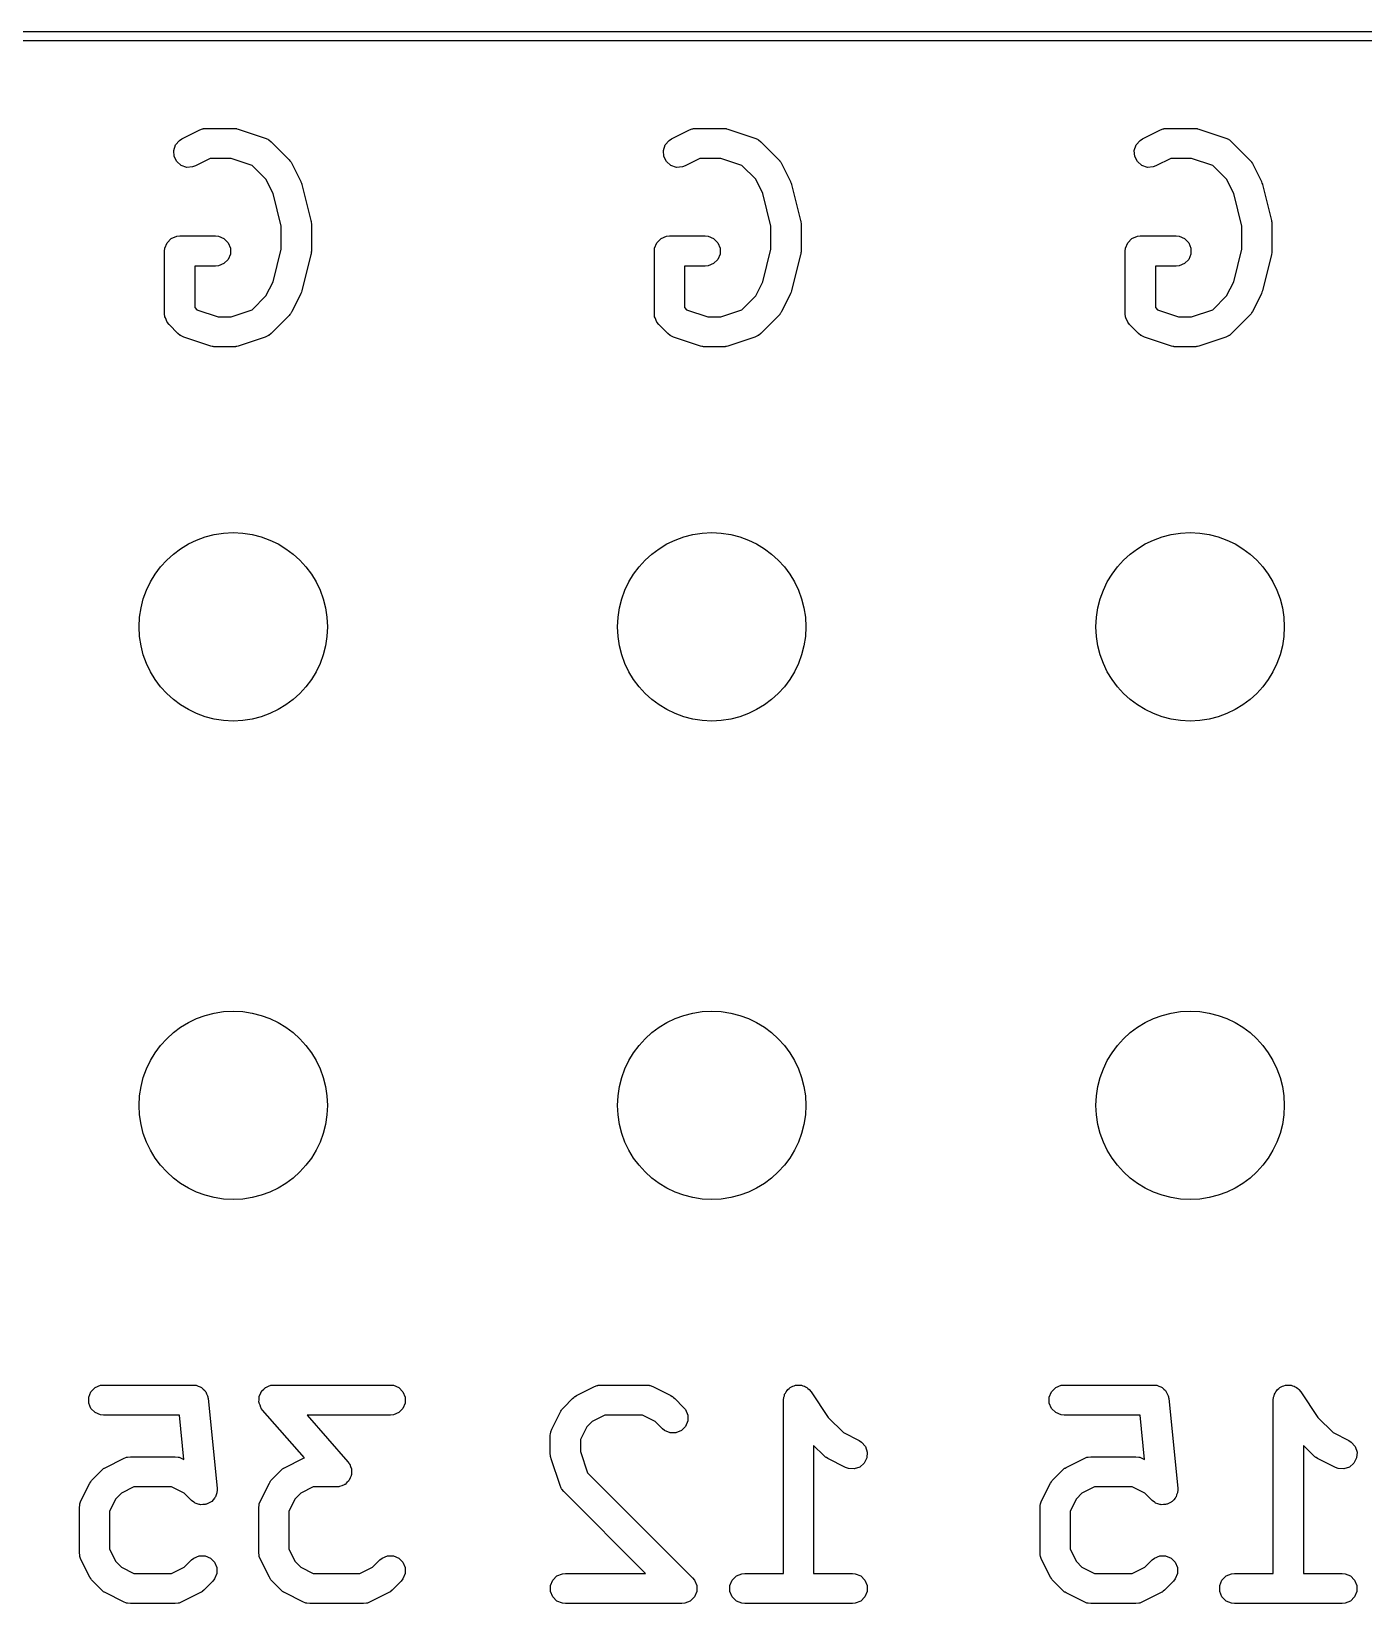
# Model space of a CAD drawing. Extents: x 89 to 178, y -115 to -57.
# Drawn here: x 156.8 to 163.88, y -65.32 to -56.97 of the extents above; entities that cross this region are included whole.
import ezdxf

# ---------------------------------------------------------------- set-up
doc = ezdxf.new("R2010")
doc.units = 0
doc.layers.add('BLACK', color=7, linetype='CONTINUOUS')

msp = doc.modelspace()

# ---------------------------------------------------------------- linework, layer by layer
at = {"layer": 'BLACK', "linetype": 'CONTINUOUS'}
for p, q in [((97.5, -56.975), (169.5, -56.975)), ((169.47582, -57.025), (97.524182, -57.025)), ((157.697556, -57.497745), (157.712202, -57.49214)), ((157.712202, -57.49214), (157.715069, -57.491936)), ((157.715069, -57.491936), (157.717726, -57.490836)), ((157.717726, -57.490836), (157.733333, -57.489299)), ((157.733333, -57.489299), (157.87619, -57.489299)), ((157.87619, -57.489299), (157.884087, -57.490076)), ((157.884087, -57.490076), (157.886196, -57.489927)), ((157.886196, -57.489927), (157.888968, -57.490557)), ((157.888968, -57.490557), (157.891797, -57.490836)), ((157.891797, -57.490836), (157.893748, -57.491644)), ((157.893748, -57.491644), (157.901488, -57.493404)), ((160.297556, -57.497745), (160.312202, -57.49214)), ((160.312202, -57.49214), (160.315069, -57.491936)), ((160.315069, -57.491936), (160.317726, -57.490836)), ((160.317726, -57.490836), (160.333333, -57.489299)), ((160.333333, -57.489299), (160.47619, -57.489299)), ((160.47619, -57.489299), (160.484087, -57.490076)), ((160.484087, -57.490076), (160.486196, -57.489927)), ((160.486196, -57.489927), (160.488968, -57.490557)), ((160.488968, -57.490557), (160.491797, -57.490836)), ((160.491797, -57.490836), (160.493748, -57.491644)), ((160.493748, -57.491644), (160.501488, -57.493404)), ((162.797556, -57.497745), (162.812202, -57.49214)), ((162.812202, -57.49214), (162.815069, -57.491936)), ((162.815069, -57.491936), (162.817726, -57.490836)), ((162.817726, -57.490836), (162.833333, -57.489299)), ((162.833333, -57.489299), (162.97619, -57.489299)), ((162.97619, -57.489299), (162.984087, -57.490076)), ((162.984087, -57.490076), (162.986196, -57.489927)), ((162.986196, -57.489927), (162.988968, -57.490557)), ((162.988968, -57.490557), (162.991797, -57.490836)), ((162.991797, -57.490836), (162.993748, -57.491644)), ((162.993748, -57.491644), (163.001488, -57.493404)), ((157.568594, -57.577299), (157.589046, -57.553718)), ((157.589046, -57.553718), (157.602318, -57.545364)), ((157.602318, -57.545364), (157.697556, -57.497745)), ((157.901488, -57.493404), (158.044345, -57.541023)), ((158.044345, -57.541023), (158.058665, -57.547417)), ((158.058665, -57.547417), (158.060835, -57.549299)), ((158.060835, -57.549299), (158.063493, -57.5504)), ((158.063493, -57.5504), (158.075616, -57.560349)), ((158.075616, -57.560349), (158.170854, -57.655588)), ((160.168594, -57.577299), (160.189046, -57.553718)), ((160.189046, -57.553718), (160.202318, -57.545364)), ((160.202318, -57.545364), (160.297556, -57.497745)), ((160.501488, -57.493404), (160.644345, -57.541023)), ((160.644345, -57.541023), (160.658665, -57.547417)), ((160.658665, -57.547417), (160.660835, -57.549299)), ((160.660835, -57.549299), (160.663493, -57.5504)), ((160.663493, -57.5504), (160.675616, -57.560349)), ((160.675616, -57.560349), (160.770854, -57.655588)), ((162.668594, -57.577299), (162.689046, -57.553718)), ((162.689046, -57.553718), (162.702318, -57.545364)), ((162.702318, -57.545364), (162.797556, -57.497745)), ((163.001488, -57.493404), (163.144345, -57.541023)), ((163.144345, -57.541023), (163.158665, -57.547417)), ((163.158665, -57.547417), (163.160835, -57.549299)), ((163.160835, -57.549299), (163.163493, -57.5504)), ((163.163493, -57.5504), (163.175616, -57.560349)), ((163.175616, -57.560349), (163.270854, -57.655588)), ((157.558723, -57.606912), (157.568594, -57.577299)), ((157.560936, -57.638048), (157.558723, -57.606912)), ((157.574895, -57.665967), (157.560936, -57.638048)), ((157.752218, -57.649299), (157.673872, -57.688472)), ((157.863207, -57.649299), (157.752218, -57.649299)), ((157.975832, -57.686841), (157.863207, -57.649299)), ((158.170854, -57.655588), (158.175889, -57.661722)), ((160.158723, -57.606912), (160.168594, -57.577299)), ((160.160936, -57.638048), (160.158723, -57.606912)), ((160.174895, -57.665967), (160.160936, -57.638048)), ((160.352218, -57.649299), (160.273872, -57.688472)), ((160.463207, -57.649299), (160.352218, -57.649299)), ((160.575832, -57.686841), (160.463207, -57.649299)), ((160.770854, -57.655588), (160.775889, -57.661722)), ((162.658723, -57.606912), (162.668594, -57.577299)), ((162.660936, -57.638048), (162.658723, -57.606912)), ((162.674895, -57.665967), (162.660936, -57.638048)), ((162.852218, -57.649299), (162.773872, -57.688472)), ((162.963207, -57.649299), (162.852218, -57.649299)), ((163.075832, -57.686841), (162.963207, -57.649299)), ((163.270854, -57.655588), (163.275889, -57.661722)), ((157.598476, -57.686419), (157.574895, -57.665967)), ((157.628089, -57.69629), (157.598476, -57.686419)), ((157.659225, -57.694077), (157.628089, -57.69629)), ((157.673872, -57.688472), (157.659225, -57.694077)), ((158.048537, -57.759545), (157.975832, -57.686841)), ((158.175889, -57.661722), (158.177485, -57.663107)), ((158.177485, -57.663107), (158.178998, -57.66551)), ((158.178998, -57.66551), (158.180803, -57.66771)), ((158.180803, -57.66771), (158.181612, -57.669664)), ((158.181612, -57.669664), (158.185839, -57.676379)), ((158.185839, -57.676379), (158.233458, -57.771617)), ((160.198476, -57.686419), (160.174895, -57.665967)), ((160.228089, -57.69629), (160.198476, -57.686419)), ((160.259225, -57.694077), (160.228089, -57.69629)), ((160.273872, -57.688472), (160.259225, -57.694077)), ((160.648537, -57.759545), (160.575832, -57.686841)), ((160.775889, -57.661722), (160.777485, -57.663107)), ((160.777485, -57.663107), (160.778998, -57.66551)), ((160.778998, -57.66551), (160.780803, -57.66771)), ((160.780803, -57.66771), (160.781612, -57.669664)), ((160.781612, -57.669664), (160.785839, -57.676379)), ((160.785839, -57.676379), (160.833458, -57.771617)), ((162.698476, -57.686419), (162.674895, -57.665967)), ((162.728089, -57.69629), (162.698476, -57.686419)), ((162.759225, -57.694077), (162.728089, -57.69629)), ((162.773872, -57.688472), (162.759225, -57.694077)), ((163.148537, -57.759545), (163.075832, -57.686841)), ((163.275889, -57.661722), (163.277485, -57.663107)), ((163.277485, -57.663107), (163.278998, -57.66551)), ((163.278998, -57.66551), (163.280803, -57.66771)), ((163.280803, -57.66771), (163.281612, -57.669664)), ((163.281612, -57.669664), (163.285839, -57.676379)), ((163.285839, -57.676379), (163.333458, -57.771617)), ((158.086423, -57.835317), (158.048537, -57.759545)), ((158.233458, -57.771617), (158.233894, -57.772758)), ((158.233894, -57.772758), (158.234239, -57.773223)), ((158.234239, -57.773223), (158.236575, -57.779763)), ((158.236575, -57.779763), (158.239063, -57.786263)), ((158.239063, -57.786263), (158.239104, -57.78684)), ((158.239104, -57.78684), (158.239515, -57.787991)), ((158.239515, -57.787991), (158.287134, -57.978467)), ((160.686423, -57.835317), (160.648537, -57.759545)), ((160.833458, -57.771617), (160.833894, -57.772758)), ((160.833894, -57.772758), (160.834239, -57.773223)), ((160.834239, -57.773223), (160.836575, -57.779763)), ((160.836575, -57.779763), (160.839063, -57.786263)), ((160.839063, -57.786263), (160.839104, -57.78684)), ((160.839104, -57.78684), (160.839515, -57.787991)), ((160.839515, -57.787991), (160.887134, -57.978467)), ((163.186423, -57.835317), (163.148537, -57.759545)), ((163.333458, -57.771617), (163.333894, -57.772758)), ((163.333894, -57.772758), (163.334239, -57.773223)), ((163.334239, -57.773223), (163.336575, -57.779763)), ((163.336575, -57.779763), (163.339063, -57.786263)), ((163.339063, -57.786263), (163.339104, -57.78684)), ((163.339104, -57.78684), (163.339515, -57.787991)), ((163.339515, -57.787991), (163.387134, -57.978467)), ((158.129523, -58.007717), (158.086423, -57.835317)), ((160.729523, -58.007717), (160.686423, -57.835317)), ((163.229523, -58.007717), (163.186423, -57.835317)), ((158.287134, -57.978467), (158.287534, -57.981172)), ((158.287534, -57.981172), (158.287986, -57.982263)), ((158.287986, -57.982263), (158.288564, -57.988136)), ((158.288564, -57.988136), (158.289429, -57.993981)), ((160.887134, -57.978467), (160.887534, -57.981172)), ((160.887534, -57.981172), (160.887986, -57.982263)), ((160.887986, -57.982263), (160.888564, -57.988136)), ((160.888564, -57.988136), (160.889429, -57.993981)), ((163.387134, -57.978467), (163.387534, -57.981172)), ((163.387534, -57.981172), (163.387986, -57.982263)), ((163.387986, -57.982263), (163.388564, -57.988136)), ((163.388564, -57.988136), (163.389429, -57.993981)), ((157.523958, -58.096281), (157.54603, -58.074209)), ((157.54603, -58.074209), (157.574869, -58.062264)), ((157.574869, -58.062264), (157.590476, -58.060727)), ((157.590476, -58.060727), (157.780952, -58.060727)), ((157.780952, -58.060727), (157.796559, -58.062264)), ((157.796559, -58.062264), (157.825398, -58.074209)), ((157.825398, -58.074209), (157.84747, -58.096281)), ((158.129523, -58.13088), (158.129523, -58.007717)), ((158.289429, -57.993981), (158.289255, -57.995149)), ((158.289255, -57.995149), (158.289523, -57.99787)), ((158.289523, -57.99787), (158.289523, -58.140727)), ((160.123958, -58.096281), (160.14603, -58.074209)), ((160.14603, -58.074209), (160.174869, -58.062264)), ((160.174869, -58.062264), (160.190476, -58.060727)), ((160.190476, -58.060727), (160.380952, -58.060727)), ((160.380952, -58.060727), (160.396559, -58.062264)), ((160.396559, -58.062264), (160.425398, -58.074209)), ((160.425398, -58.074209), (160.44747, -58.096281)), ((160.729523, -58.13088), (160.729523, -58.007717)), ((160.889429, -57.993981), (160.889255, -57.995149)), ((160.889255, -57.995149), (160.889523, -57.99787)), ((160.889523, -57.99787), (160.889523, -58.140727)), ((162.623958, -58.096281), (162.64603, -58.074209)), ((162.64603, -58.074209), (162.674869, -58.062264)), ((162.674869, -58.062264), (162.690476, -58.060727)), ((162.690476, -58.060727), (162.880952, -58.060727)), ((162.880952, -58.060727), (162.896559, -58.062264)), ((162.896559, -58.062264), (162.925398, -58.074209)), ((162.925398, -58.074209), (162.94747, -58.096281)), ((163.229523, -58.13088), (163.229523, -58.007717)), ((163.389429, -57.993981), (163.389255, -57.995149)), ((163.389255, -57.995149), (163.389523, -57.99787)), ((163.389523, -57.99787), (163.389523, -58.140727)), ((157.510476, -58.140727), (157.512013, -58.12512)), ((157.510476, -58.47406), (157.510476, -58.140727)), ((157.512013, -58.12512), (157.523958, -58.096281)), ((157.84747, -58.096281), (157.859415, -58.12512)), ((157.859415, -58.156334), (157.84747, -58.185173)), ((157.859415, -58.12512), (157.859415, -58.156334)), ((158.086423, -58.30328), (158.129523, -58.13088)), ((158.287534, -58.157424), (158.287134, -58.16013)), ((158.287986, -58.156334), (158.287534, -58.157424)), ((158.288564, -58.15046), (158.287986, -58.156334)), ((158.289429, -58.144616), (158.288564, -58.15046)), ((158.289523, -58.140727), (158.289255, -58.143447)), ((158.289255, -58.143447), (158.289429, -58.144616)), ((160.110476, -58.140727), (160.112013, -58.12512)), ((160.110476, -58.47406), (160.110476, -58.140727)), ((160.112013, -58.12512), (160.123958, -58.096281)), ((160.44747, -58.096281), (160.459415, -58.12512)), ((160.459415, -58.156334), (160.44747, -58.185173)), ((160.459415, -58.12512), (160.459415, -58.156334)), ((160.686423, -58.30328), (160.729523, -58.13088)), ((160.887534, -58.157424), (160.887134, -58.16013)), ((160.887986, -58.156334), (160.887534, -58.157424)), ((160.888564, -58.15046), (160.887986, -58.156334)), ((160.889429, -58.144616), (160.888564, -58.15046)), ((160.889523, -58.140727), (160.889255, -58.143447)), ((160.889255, -58.143447), (160.889429, -58.144616)), ((162.610476, -58.140727), (162.612013, -58.12512)), ((162.610476, -58.47406), (162.610476, -58.140727)), ((162.612013, -58.12512), (162.623958, -58.096281)), ((162.94747, -58.096281), (162.959415, -58.12512)), ((162.959415, -58.156334), (162.94747, -58.185173)), ((162.959415, -58.12512), (162.959415, -58.156334)), ((163.186423, -58.30328), (163.229523, -58.13088)), ((163.387534, -58.157424), (163.387134, -58.16013)), ((163.387986, -58.156334), (163.387534, -58.157424)), ((163.388564, -58.15046), (163.387986, -58.156334)), ((163.389429, -58.144616), (163.388564, -58.15046)), ((163.389523, -58.140727), (163.389255, -58.143447)), ((163.389255, -58.143447), (163.389429, -58.144616)), ((157.780952, -58.220727), (157.670476, -58.220727)), ((157.670476, -58.220727), (157.670476, -58.440923)), ((157.796559, -58.21919), (157.780952, -58.220727)), ((157.825398, -58.207245), (157.796559, -58.21919)), ((157.84747, -58.185173), (157.825398, -58.207245)), ((158.287134, -58.16013), (158.239515, -58.350606)), ((160.380952, -58.220727), (160.270476, -58.220727)), ((160.270476, -58.220727), (160.270476, -58.440923)), ((160.396559, -58.21919), (160.380952, -58.220727)), ((160.425398, -58.207245), (160.396559, -58.21919)), ((160.44747, -58.185173), (160.425398, -58.207245)), ((160.887134, -58.16013), (160.839515, -58.350606)), ((162.880952, -58.220727), (162.770476, -58.220727)), ((162.770476, -58.220727), (162.770476, -58.440923)), ((162.896559, -58.21919), (162.880952, -58.220727)), ((162.925398, -58.207245), (162.896559, -58.21919)), ((162.94747, -58.185173), (162.925398, -58.207245)), ((163.387134, -58.16013), (163.339515, -58.350606)), ((158.048537, -58.37905), (158.086423, -58.30328)), ((160.648537, -58.37905), (160.686423, -58.30328)), ((163.148537, -58.37905), (163.186423, -58.30328)), ((157.975833, -58.451756), (158.048537, -58.37905)), ((158.233458, -58.36698), (158.185839, -58.462218)), ((158.233894, -58.365838), (158.233458, -58.36698)), ((158.234239, -58.365374), (158.233894, -58.365838)), ((158.236575, -58.358833), (158.234239, -58.365374)), ((158.239063, -58.352334), (158.236575, -58.358833)), ((158.239104, -58.351756), (158.239063, -58.352334)), ((158.239515, -58.350606), (158.239104, -58.351756)), ((160.575833, -58.451756), (160.648537, -58.37905)), ((160.833458, -58.36698), (160.785839, -58.462218)), ((160.833894, -58.365838), (160.833458, -58.36698)), ((160.834239, -58.365374), (160.833894, -58.365838)), ((160.836575, -58.358833), (160.834239, -58.365374)), ((160.839063, -58.352334), (160.836575, -58.358833)), ((160.839104, -58.351756), (160.839063, -58.352334)), ((160.839515, -58.350606), (160.839104, -58.351756)), ((163.075833, -58.451756), (163.148537, -58.37905)), ((163.333458, -58.36698), (163.285839, -58.462218)), ((163.333894, -58.365838), (163.333458, -58.36698)), ((163.334239, -58.365374), (163.333894, -58.365838)), ((163.336575, -58.358833), (163.334239, -58.365374)), ((163.339063, -58.352334), (163.336575, -58.358833)), ((163.339104, -58.351756), (163.339063, -58.352334)), ((163.339515, -58.350606), (163.339104, -58.351756)), ((157.512012, -58.489656), (157.510476, -58.47406)), ((157.512012, -58.489666), (157.512012, -58.489656)), ((157.514612, -58.495942), (157.512012, -58.489666)), ((157.670476, -58.440923), (157.681309, -58.451757)), ((157.681309, -58.451757), (157.793935, -58.489299)), ((157.793935, -58.489299), (157.863207, -58.489299)), ((157.863207, -58.489299), (157.975833, -58.451756)), ((158.170854, -58.483009), (158.075616, -58.578248)), ((158.175887, -58.476875), (158.170854, -58.483009)), ((158.177485, -58.47549), (158.175887, -58.476875)), ((158.179, -58.473082), (158.177485, -58.47549)), ((158.180803, -58.470886), (158.179, -58.473082)), ((158.181611, -58.468934), (158.180803, -58.470886)), ((158.185839, -58.462218), (158.181611, -58.468934)), ((160.112012, -58.489656), (160.110476, -58.47406)), ((160.112012, -58.489666), (160.112012, -58.489656)), ((160.114612, -58.495942), (160.112012, -58.489666)), ((160.270476, -58.440923), (160.281309, -58.451757)), ((160.281309, -58.451757), (160.393935, -58.489299)), ((160.393935, -58.489299), (160.463207, -58.489299)), ((160.463207, -58.489299), (160.575833, -58.451756)), ((160.770854, -58.483009), (160.675616, -58.578248)), ((160.775887, -58.476875), (160.770854, -58.483009)), ((160.777485, -58.47549), (160.775887, -58.476875)), ((160.779, -58.473082), (160.777485, -58.47549)), ((160.780803, -58.470886), (160.779, -58.473082)), ((160.781611, -58.468934), (160.780803, -58.470886)), ((160.785839, -58.462218), (160.781611, -58.468934)), ((162.612012, -58.489656), (162.610476, -58.47406)), ((162.612012, -58.489666), (162.612012, -58.489656)), ((162.614612, -58.495942), (162.612012, -58.489666)), ((162.770476, -58.440923), (162.781309, -58.451757)), ((162.781309, -58.451757), (162.893935, -58.489299)), ((162.893935, -58.489299), (162.963207, -58.489299)), ((162.963207, -58.489299), (163.075833, -58.451756)), ((163.270854, -58.483009), (163.175616, -58.578248)), ((163.275887, -58.476875), (163.270854, -58.483009)), ((163.277485, -58.47549), (163.275887, -58.476875)), ((163.279, -58.473082), (163.277485, -58.47549)), ((163.280803, -58.470886), (163.279, -58.473082)), ((163.281611, -58.468934), (163.280803, -58.470886)), ((163.285839, -58.462218), (163.281611, -58.468934)), ((157.523958, -58.518506), (157.514612, -58.495942)), ((157.523962, -58.51851), (157.523958, -58.518506)), ((157.533907, -58.530628), (157.523962, -58.51851)), ((157.581526, -58.578248), (157.533907, -58.530628)), ((160.123958, -58.518506), (160.114612, -58.495942)), ((160.123962, -58.51851), (160.123958, -58.518506)), ((160.133907, -58.530628), (160.123962, -58.51851)), ((160.181526, -58.578248), (160.133907, -58.530628)), ((162.623958, -58.518506), (162.614612, -58.495942)), ((162.623962, -58.51851), (162.623958, -58.518506)), ((162.633907, -58.530628), (162.623962, -58.51851)), ((162.681526, -58.578248), (162.633907, -58.530628)), ((157.593648, -58.588197), (157.581526, -58.578248)), ((157.596305, -58.589297), (157.593648, -58.588197)), ((157.598477, -58.591181), (157.596305, -58.589297)), ((157.612797, -58.597575), (157.598477, -58.591181)), ((157.755653, -58.645194), (157.612797, -58.597575)), ((157.763395, -58.646954), (157.755653, -58.645194)), ((157.765345, -58.647762), (157.763395, -58.646954)), ((157.768171, -58.64804), (157.765345, -58.647762)), ((157.770945, -58.648671), (157.768171, -58.64804)), ((157.773053, -58.648521), (157.770945, -58.648671)), ((157.780952, -58.649299), (157.773053, -58.648521)), ((157.87619, -58.649299), (157.780952, -58.649299)), ((157.884087, -58.648521), (157.87619, -58.649299)), ((157.886196, -58.648671), (157.884087, -58.648521)), ((157.888968, -58.64804), (157.886196, -58.648671)), ((157.891797, -58.647762), (157.888968, -58.64804)), ((157.893748, -58.646953), (157.891797, -58.647762)), ((157.901488, -58.645194), (157.893748, -58.646953)), ((158.044345, -58.597575), (157.901488, -58.645194)), ((158.058665, -58.591181), (158.044345, -58.597575)), ((158.060837, -58.589297), (158.058665, -58.591181)), ((158.063493, -58.588197), (158.060837, -58.589297)), ((158.075616, -58.578248), (158.063493, -58.588197)), ((160.193648, -58.588197), (160.181526, -58.578248)), ((160.196305, -58.589297), (160.193648, -58.588197)), ((160.198477, -58.591181), (160.196305, -58.589297)), ((160.212797, -58.597575), (160.198477, -58.591181)), ((160.355653, -58.645194), (160.212797, -58.597575)), ((160.363395, -58.646954), (160.355653, -58.645194)), ((160.365345, -58.647762), (160.363395, -58.646954)), ((160.368171, -58.64804), (160.365345, -58.647762)), ((160.370945, -58.648671), (160.368171, -58.64804)), ((160.373053, -58.648521), (160.370945, -58.648671)), ((160.380952, -58.649299), (160.373053, -58.648521)), ((160.47619, -58.649299), (160.380952, -58.649299)), ((160.484087, -58.648521), (160.47619, -58.649299)), ((160.486196, -58.648671), (160.484087, -58.648521)), ((160.488968, -58.64804), (160.486196, -58.648671)), ((160.491797, -58.647762), (160.488968, -58.64804)), ((160.493748, -58.646953), (160.491797, -58.647762)), ((160.501488, -58.645194), (160.493748, -58.646953)), ((160.644345, -58.597575), (160.501488, -58.645194)), ((160.658665, -58.591181), (160.644345, -58.597575)), ((160.660837, -58.589297), (160.658665, -58.591181)), ((160.663493, -58.588197), (160.660837, -58.589297)), ((160.675616, -58.578248), (160.663493, -58.588197)), ((162.693648, -58.588197), (162.681526, -58.578248)), ((162.696305, -58.589297), (162.693648, -58.588197)), ((162.698477, -58.591181), (162.696305, -58.589297)), ((162.712797, -58.597575), (162.698477, -58.591181)), ((162.855653, -58.645194), (162.712797, -58.597575)), ((162.863395, -58.646954), (162.855653, -58.645194)), ((162.865345, -58.647762), (162.863395, -58.646954)), ((162.868171, -58.64804), (162.865345, -58.647762)), ((162.870945, -58.648671), (162.868171, -58.64804)), ((162.873053, -58.648521), (162.870945, -58.648671)), ((162.880952, -58.649299), (162.873053, -58.648521)), ((162.97619, -58.649299), (162.880952, -58.649299)), ((162.984087, -58.648521), (162.97619, -58.649299)), ((162.986196, -58.648671), (162.984087, -58.648521)), ((162.988968, -58.64804), (162.986196, -58.648671)), ((162.991797, -58.647762), (162.988968, -58.64804)), ((162.993748, -58.646953), (162.991797, -58.647762)), ((163.001488, -58.645194), (162.993748, -58.646953)), ((163.144345, -58.597575), (163.001488, -58.645194)), ((163.158665, -58.591181), (163.144345, -58.597575)), ((163.160837, -58.589297), (163.158665, -58.591181)), ((163.163493, -58.588197), (163.160837, -58.589297)), ((163.175616, -58.578248), (163.163493, -58.588197)), ((157.141268, -64.172781), (157.170107, -64.160836)), ((157.170107, -64.160836), (157.185714, -64.159299)), ((157.185714, -64.159299), (157.661904, -64.159299)), ((157.661904, -64.159299), (157.667673, -64.159867)), ((157.667673, -64.159867), (157.669626, -64.159672)), ((157.669626, -64.159672), (157.671532, -64.160247)), ((157.671532, -64.160247), (157.677511, -64.160836)), ((157.677511, -64.160836), (157.688314, -64.16531)), ((157.688314, -64.16531), (157.699511, -64.168689)), ((158.050553, -64.169972), (158.062866, -64.165807)), ((158.062866, -64.165807), (158.074869, -64.160836)), ((158.074869, -64.160836), (158.078673, -64.160461)), ((158.078673, -64.160461), (158.080123, -64.159971)), ((158.080123, -64.159971), (158.082227, -64.160111)), ((158.082227, -64.160111), (158.090476, -64.159299)), ((158.090476, -64.159299), (158.709523, -64.159299)), ((158.709523, -64.159299), (158.72513, -64.160836)), ((158.72513, -64.160836), (158.753969, -64.172781)), ((159.792794, -64.167745), (159.80744, -64.16214)), ((159.80744, -64.16214), (159.810307, -64.161936)), ((159.810307, -64.161936), (159.812964, -64.160836)), ((159.812964, -64.160836), (159.828571, -64.159299)), ((159.828571, -64.159299), (160.066666, -64.159299)), ((160.066666, -64.159299), (160.082273, -64.160836)), ((160.082273, -64.160836), (160.084929, -64.161936)), ((160.084929, -64.161936), (160.087796, -64.16214)), ((160.087796, -64.16214), (160.102443, -64.167745)), ((160.839063, -64.169749), (160.845652, -64.165357)), ((160.845652, -64.165357), (160.85334, -64.163835)), ((160.85334, -64.163835), (160.860583, -64.160836)), ((160.860583, -64.160836), (160.868501, -64.160836)), ((160.868501, -64.160836), (160.876274, -64.159298)), ((160.876274, -64.159298), (160.883963, -64.160836)), ((160.883963, -64.160836), (160.891797, -64.160836)), ((160.891797, -64.160836), (160.899112, -64.163865)), ((160.899112, -64.163865), (160.906882, -64.16542)), ((160.906882, -64.16542), (160.913394, -64.169781)), ((162.241268, -64.172781), (162.270107, -64.160836)), ((162.270107, -64.160836), (162.285714, -64.159299)), ((162.285714, -64.159299), (162.761904, -64.159299)), ((162.761904, -64.159299), (162.767673, -64.159867)), ((162.767673, -64.159867), (162.769626, -64.159672)), ((162.769626, -64.159672), (162.771532, -64.160247)), ((162.771532, -64.160247), (162.777511, -64.160836)), ((162.777511, -64.160836), (162.788314, -64.16531)), ((162.788314, -64.16531), (162.799511, -64.168689)), ((163.439063, -64.169749), (163.445652, -64.165357)), ((163.445652, -64.165357), (163.45334, -64.163835)), ((163.45334, -64.163835), (163.460583, -64.160836)), ((163.460583, -64.160836), (163.468501, -64.160836)), ((163.468501, -64.160836), (163.476274, -64.159298)), ((163.476274, -64.159298), (163.483963, -64.160836)), ((163.483963, -64.160836), (163.491797, -64.160836)), ((163.491797, -64.160836), (163.499112, -64.163865)), ((163.499112, -64.163865), (163.506882, -64.16542)), ((163.506882, -64.16542), (163.513394, -64.169781)), ((157.107251, -64.223692), (157.119196, -64.194853)), ((157.107251, -64.254906), (157.107251, -64.223692)), ((157.119196, -64.194853), (157.141268, -64.172781)), ((157.699511, -64.168689), (157.702628, -64.171239)), ((157.702628, -64.171239), (157.70635, -64.172781)), ((157.70635, -64.172781), (157.71462, -64.181051)), ((157.71462, -64.181051), (157.723669, -64.188455)), ((157.723669, -64.188455), (157.725572, -64.192003)), ((157.725572, -64.192003), (157.728422, -64.194853)), ((157.728422, -64.194853), (157.732897, -64.205657)), ((157.732897, -64.205657), (157.738425, -64.215962)), ((157.738425, -64.215962), (157.739606, -64.221855)), ((157.739606, -64.221855), (157.740367, -64.223692)), ((157.740367, -64.223692), (157.740367, -64.225651)), ((157.740367, -64.225651), (157.741507, -64.231339)), ((157.741507, -64.231339), (157.789126, -64.707529)), ((158.011148, -64.249652), (158.012013, -64.236681)), ((158.012013, -64.252209), (158.011148, -64.249652)), ((158.012013, -64.223692), (158.013045, -64.221199)), ((158.012013, -64.236681), (158.012013, -64.223692)), ((158.013045, -64.221199), (158.013225, -64.218507)), ((158.013225, -64.218507), (158.018984, -64.20686)), ((158.018984, -64.20686), (158.023958, -64.194853)), ((158.023958, -64.194853), (158.025866, -64.192944)), ((158.025866, -64.192944), (158.027062, -64.190527)), ((158.027062, -64.190527), (158.036839, -64.181971)), ((158.036839, -64.181971), (158.04603, -64.172781)), ((158.04603, -64.172781), (158.048522, -64.171748)), ((158.048522, -64.171748), (158.050553, -64.169972)), ((158.753969, -64.172781), (158.776041, -64.194853)), ((158.776041, -64.194853), (158.787986, -64.223692)), ((158.787986, -64.223692), (158.787986, -64.254906)), ((159.629145, -64.277968), (159.676764, -64.23035)), ((159.676764, -64.23035), (159.682898, -64.225315)), ((159.682898, -64.225315), (159.684284, -64.223718)), ((159.684284, -64.223718), (159.686692, -64.222202)), ((159.686692, -64.222202), (159.688887, -64.220401)), ((159.688887, -64.220401), (159.690837, -64.219593)), ((159.690837, -64.219593), (159.697556, -64.215364)), ((159.697556, -64.215364), (159.792794, -64.167745)), ((160.102443, -64.167745), (160.197681, -64.215364)), ((160.197681, -64.215364), (160.204395, -64.21959)), ((160.204395, -64.21959), (160.20635, -64.2204)), ((160.20635, -64.2204), (160.208549, -64.222205)), ((160.208549, -64.222205), (160.210953, -64.223718)), ((160.210953, -64.223718), (160.212335, -64.225312)), ((160.212335, -64.225312), (160.218473, -64.230349)), ((160.218473, -64.230349), (160.266091, -64.277968)), ((160.796189, -64.239215), (160.796207, -64.239123)), ((160.796195, -64.239246), (160.796189, -64.239215)), ((160.79619, -64.239299), (160.796195, -64.239246)), ((160.79619, -65.159299), (160.79619, -64.239299)), ((160.796207, -64.239123), (160.797727, -64.223692)), ((160.797727, -64.223692), (160.800756, -64.216376)), ((160.800756, -64.216376), (160.802311, -64.208607)), ((160.802311, -64.208607), (160.806672, -64.202094)), ((160.806672, -64.202094), (160.809672, -64.194853)), ((160.809672, -64.194853), (160.815274, -64.18925)), ((160.815274, -64.18925), (160.819681, -64.182671)), ((160.819681, -64.182671), (160.8262, -64.178325)), ((160.8262, -64.178325), (160.831744, -64.172781)), ((160.831744, -64.172781), (160.839063, -64.169749)), ((160.913394, -64.169781), (160.920636, -64.172781)), ((160.920636, -64.172781), (160.926238, -64.178383)), ((160.926238, -64.178383), (160.932818, -64.18279)), ((160.932818, -64.18279), (160.942645, -64.19479)), ((160.942645, -64.19479), (160.942708, -64.194853)), ((160.942708, -64.194853), (160.942719, -64.19488)), ((160.942719, -64.19488), (160.942754, -64.194923)), ((160.942754, -64.194923), (161.033596, -64.331186)), ((162.207251, -64.223692), (162.219196, -64.194853)), ((162.207251, -64.254906), (162.207251, -64.223692)), ((162.219196, -64.194853), (162.241268, -64.172781)), ((162.799511, -64.168689), (162.802628, -64.171239)), ((162.802628, -64.171239), (162.80635, -64.172781)), ((162.80635, -64.172781), (162.81462, -64.181051)), ((162.81462, -64.181051), (162.823669, -64.188455)), ((162.823669, -64.188455), (162.825572, -64.192003)), ((162.825572, -64.192003), (162.828422, -64.194853)), ((162.828422, -64.194853), (162.832897, -64.205657)), ((162.832897, -64.205657), (162.838425, -64.215962)), ((162.838425, -64.215962), (162.839606, -64.221855)), ((162.839606, -64.221855), (162.840367, -64.223692)), ((162.840367, -64.223692), (162.840367, -64.225651)), ((162.840367, -64.225651), (162.841507, -64.231339)), ((162.841507, -64.231339), (162.889126, -64.707529)), ((163.396189, -64.239215), (163.396207, -64.239123)), ((163.396195, -64.239246), (163.396189, -64.239215)), ((163.39619, -64.239299), (163.396195, -64.239246)), ((163.39619, -65.159299), (163.39619, -64.239299)), ((163.396207, -64.239123), (163.397727, -64.223692)), ((163.397727, -64.223692), (163.400756, -64.216376)), ((163.400756, -64.216376), (163.402311, -64.208607)), ((163.402311, -64.208607), (163.406672, -64.202094)), ((163.406672, -64.202094), (163.409672, -64.194853)), ((163.409672, -64.194853), (163.415274, -64.18925)), ((163.415274, -64.18925), (163.419681, -64.182671)), ((163.419681, -64.182671), (163.4262, -64.178325)), ((163.4262, -64.178325), (163.431744, -64.172781)), ((163.431744, -64.172781), (163.439063, -64.169749)), ((163.513394, -64.169781), (163.520636, -64.172781)), ((163.520636, -64.172781), (163.526238, -64.178383)), ((163.526238, -64.178383), (163.532818, -64.18279)), ((163.532818, -64.18279), (163.542645, -64.19479)), ((163.542645, -64.19479), (163.542708, -64.194853)), ((163.542708, -64.194853), (163.542719, -64.19488)), ((163.542719, -64.19488), (163.542754, -64.194923)), ((163.542754, -64.194923), (163.633596, -64.331186)), ((157.119196, -64.283745), (157.107251, -64.254906)), ((157.141268, -64.305817), (157.119196, -64.283745)), ((157.170107, -64.317762), (157.141268, -64.305817)), ((157.185714, -64.319299), (157.170107, -64.317762)), ((157.589505, -64.319299), (157.185714, -64.319299)), ((157.612971, -64.553961), (157.589505, -64.319299)), ((158.012013, -64.254906), (158.012013, -64.252209)), ((158.016984, -64.266908), (158.012013, -64.254906)), ((158.021149, -64.279222), (158.016984, -64.266908)), ((158.023372, -64.282332), (158.021149, -64.279222)), ((158.023958, -64.283745), (158.023372, -64.282332)), ((158.025448, -64.285235), (158.023958, -64.283745)), ((158.03027, -64.291979), (158.025448, -64.285235)), ((158.252459, -64.545909), (158.03027, -64.291979)), ((158.709523, -64.319299), (158.266777, -64.319299)), ((158.266777, -64.319299), (158.484015, -64.567571)), ((158.72513, -64.317762), (158.709523, -64.319299)), ((158.753969, -64.305817), (158.72513, -64.317762)), ((158.776041, -64.283745), (158.753969, -64.305817)), ((158.787986, -64.254906), (158.776041, -64.283745)), ((159.566541, -64.393998), (159.61416, -64.29876)), ((159.61416, -64.29876), (159.618386, -64.292045)), ((159.618386, -64.292045), (159.619196, -64.290091)), ((159.619196, -64.290091), (159.621001, -64.287891)), ((159.621001, -64.287891), (159.622514, -64.285488)), ((159.622514, -64.285488), (159.624108, -64.284105)), ((159.624108, -64.284105), (159.629145, -64.277968)), ((159.847456, -64.319299), (159.780722, -64.352665)), ((160.047781, -64.319299), (159.847456, -64.319299)), ((160.114513, -64.352665), (160.047781, -64.319299)), ((160.266091, -64.277968), (160.27604, -64.290091)), ((160.27604, -64.290091), (160.287986, -64.318929)), ((160.287986, -64.318929), (160.287986, -64.350144)), ((161.033596, -64.331186), (161.114055, -64.411646)), ((162.219196, -64.283745), (162.207251, -64.254906)), ((162.241268, -64.305817), (162.219196, -64.283745)), ((162.270107, -64.317762), (162.241268, -64.305817)), ((162.285714, -64.319299), (162.270107, -64.317762)), ((162.689505, -64.319299), (162.285714, -64.319299)), ((162.712971, -64.553961), (162.689505, -64.319299)), ((163.633596, -64.331186), (163.714055, -64.411646)), ((159.558095, -64.429775), (159.559632, -64.414168)), ((159.559632, -64.414168), (159.560732, -64.411511)), ((159.560732, -64.411511), (159.560936, -64.408645)), ((159.560936, -64.408645), (159.566541, -64.393998)), ((159.751461, -64.381927), (159.718095, -64.44866)), ((159.780722, -64.352665), (159.751461, -64.381927)), ((160.152954, -64.391105), (160.114513, -64.352665)), ((160.165077, -64.401054), (160.152954, -64.391105)), ((160.193915, -64.413), (160.165077, -64.401054)), ((160.22513, -64.413), (160.193915, -64.413)), ((160.253969, -64.401054), (160.22513, -64.413)), ((160.27604, -64.378983), (160.253969, -64.401054)), ((160.287986, -64.350144), (160.27604, -64.378983)), ((161.114055, -64.411646), (161.197681, -64.453459)), ((163.714055, -64.411646), (163.797681, -64.453459)), ((159.558095, -64.525013), (159.558095, -64.429775)), ((159.718095, -64.44866), (159.718095, -64.512029)), ((161.010098, -64.533963), (160.95619, -64.480055)), ((160.95619, -64.480055), (160.95619, -65.159299)), ((161.197681, -64.453459), (161.210953, -64.461813)), ((161.210953, -64.461813), (161.231405, -64.485394)), ((161.231405, -64.485394), (161.241276, -64.515007)), ((163.610098, -64.533963), (163.55619, -64.480055)), ((163.55619, -64.480055), (163.55619, -65.159299)), ((163.797681, -64.453459), (163.810953, -64.461813)), ((163.810953, -64.461813), (163.831405, -64.485394)), ((163.831405, -64.485394), (163.841276, -64.515007)), ((157.197556, -64.596316), (157.292794, -64.548697)), ((157.292794, -64.548697), (157.30744, -64.543092)), ((157.30744, -64.543092), (157.310307, -64.542888)), ((157.310307, -64.542888), (157.312964, -64.541788)), ((157.312964, -64.541788), (157.328571, -64.540251)), ((157.328571, -64.540251), (157.566666, -64.540251)), ((157.566666, -64.540251), (157.582273, -64.541788)), ((157.582273, -64.541788), (157.584929, -64.542888)), ((157.584929, -64.542888), (157.587796, -64.543092)), ((157.587796, -64.543092), (157.602443, -64.548697)), ((157.602443, -64.548697), (157.612971, -64.553961)), ((158.149937, -64.596316), (158.245175, -64.548697)), ((158.245175, -64.548697), (158.252459, -64.545909)), ((158.484015, -64.567571), (158.488836, -64.574314)), ((158.488836, -64.574314), (158.490327, -64.575805)), ((158.490327, -64.575805), (158.490912, -64.577217)), ((158.490912, -64.577217), (158.493136, -64.580328)), ((158.493136, -64.580328), (158.4973, -64.592641)), ((159.558872, -64.53291), (159.558095, -64.525013)), ((159.558723, -64.535019), (159.558872, -64.53291)), ((159.559353, -64.537791), (159.558723, -64.535019)), ((159.559632, -64.54062), (159.559353, -64.537791)), ((159.56044, -64.542571), (159.559632, -64.54062)), ((159.5622, -64.550311), (159.56044, -64.542571)), ((159.609819, -64.693168), (159.5622, -64.550311)), ((159.718095, -64.512029), (159.755637, -64.624656)), ((161.016232, -64.538998), (161.010098, -64.533963)), ((161.017617, -64.540594), (161.016232, -64.538998)), ((161.02002, -64.542107), (161.017617, -64.540594)), ((161.02222, -64.543912), (161.02002, -64.542107)), ((161.024174, -64.544721), (161.02222, -64.543912)), ((161.030889, -64.548948), (161.024174, -64.544721)), ((161.126127, -64.596567), (161.030889, -64.548948)), ((161.225103, -64.574062), (161.201522, -64.594514)), ((161.239063, -64.546143), (161.225103, -64.574062)), ((161.241276, -64.515007), (161.239063, -64.546143)), ((162.297556, -64.596316), (162.392794, -64.548697)), ((162.392794, -64.548697), (162.40744, -64.543092)), ((162.40744, -64.543092), (162.410307, -64.542888)), ((162.410307, -64.542888), (162.412964, -64.541788)), ((162.412964, -64.541788), (162.428571, -64.540251)), ((162.428571, -64.540251), (162.666666, -64.540251)), ((162.666666, -64.540251), (162.682273, -64.541788)), ((162.682273, -64.541788), (162.684929, -64.542888)), ((162.684929, -64.542888), (162.687796, -64.543092)), ((162.687796, -64.543092), (162.702443, -64.548697)), ((162.702443, -64.548697), (162.712971, -64.553961)), ((163.616232, -64.538998), (163.610098, -64.533963)), ((163.617617, -64.540594), (163.616232, -64.538998)), ((163.62002, -64.542107), (163.617617, -64.540594)), ((163.62222, -64.543912), (163.62002, -64.542107)), ((163.624174, -64.544721), (163.62222, -64.543912)), ((163.630889, -64.548948), (163.624174, -64.544721)), ((163.726127, -64.596567), (163.630889, -64.548948)), ((163.825103, -64.574062), (163.801522, -64.594514)), ((163.839063, -64.546143), (163.825103, -64.574062)), ((163.841276, -64.515007), (163.839063, -64.546143)), ((157.121001, -64.668843), (157.122514, -64.66644)), ((157.122514, -64.66644), (157.124108, -64.665057)), ((157.124108, -64.665057), (157.129145, -64.65892)), ((157.129145, -64.65892), (157.176764, -64.611302)), ((157.176764, -64.611302), (157.182898, -64.606267)), ((157.182898, -64.606267), (157.184284, -64.60467)), ((157.184284, -64.60467), (157.186692, -64.603154)), ((157.186692, -64.603154), (157.188887, -64.601353)), ((157.188887, -64.601353), (157.190837, -64.600545)), ((157.190837, -64.600545), (157.197556, -64.596316)), ((158.073382, -64.668843), (158.074895, -64.66644)), ((158.074895, -64.66644), (158.076489, -64.665057)), ((158.076489, -64.665057), (158.081526, -64.65892)), ((158.081526, -64.65892), (158.129145, -64.611302)), ((158.129145, -64.611302), (158.135279, -64.606267)), ((158.135279, -64.606267), (158.136665, -64.60467)), ((158.136665, -64.60467), (158.139073, -64.603154)), ((158.139073, -64.603154), (158.141268, -64.601353)), ((158.141268, -64.601353), (158.143218, -64.600545)), ((158.143218, -64.600545), (158.149937, -64.596316)), ((158.488418, -64.666605), (158.487223, -64.669023)), ((158.490327, -64.664697), (158.488418, -64.666605)), ((158.4953, -64.652689), (158.490327, -64.664697)), ((158.50106, -64.641043), (158.4953, -64.652689)), ((158.4973, -64.592641), (158.502272, -64.604644)), ((158.501239, -64.63835), (158.50106, -64.641043)), ((158.502272, -64.635858), (158.501239, -64.63835)), ((158.502272, -64.604644), (158.502272, -64.60734)), ((158.502272, -64.60734), (158.503137, -64.609898)), ((158.503137, -64.609898), (158.502272, -64.622868)), ((158.502272, -64.622868), (158.502272, -64.635858)), ((159.755637, -64.624656), (160.313711, -65.182731)), ((161.140773, -64.602172), (161.126127, -64.596567)), ((161.17191, -64.604385), (161.140773, -64.602172)), ((161.201522, -64.594514), (161.17191, -64.604385)), ((162.221001, -64.668843), (162.222514, -64.66644)), ((162.222514, -64.66644), (162.224108, -64.665057)), ((162.224108, -64.665057), (162.229145, -64.65892)), ((162.229145, -64.65892), (162.276764, -64.611302)), ((162.276764, -64.611302), (162.282898, -64.606267)), ((162.282898, -64.606267), (162.284284, -64.60467)), ((162.284284, -64.60467), (162.286692, -64.603154)), ((162.286692, -64.603154), (162.288887, -64.601353)), ((162.288887, -64.601353), (162.290837, -64.600545)), ((162.290837, -64.600545), (162.297556, -64.596316)), ((163.740773, -64.602172), (163.726127, -64.596567)), ((163.77191, -64.604385), (163.740773, -64.602172)), ((163.801522, -64.594514), (163.77191, -64.604385)), ((157.066541, -64.77495), (157.11416, -64.679712)), ((157.11416, -64.679712), (157.118386, -64.672997)), ((157.118386, -64.672997), (157.119196, -64.671043)), ((157.119196, -64.671043), (157.121001, -64.668843)), ((157.280722, -64.733617), (157.251461, -64.762879)), ((157.347456, -64.700251), (157.280722, -64.733617)), ((157.547781, -64.700251), (157.347456, -64.700251)), ((157.614513, -64.733617), (157.547781, -64.700251)), ((157.652954, -64.772057), (157.614513, -64.733617)), ((157.783512, -64.741896), (157.780133, -64.753096)), ((157.787986, -64.731096), (157.783512, -64.741896)), ((157.78915, -64.723211), (157.787986, -64.727068)), ((157.787986, -64.727068), (157.787986, -64.731096)), ((157.789126, -64.707529), (157.78915, -64.723211)), ((158.018922, -64.77495), (158.066541, -64.679712)), ((158.066541, -64.679712), (158.070767, -64.672997)), ((158.070767, -64.672997), (158.071577, -64.671043)), ((158.071577, -64.671043), (158.073382, -64.668843)), ((158.233103, -64.733617), (158.203842, -64.762879)), ((158.299837, -64.700251), (158.233103, -64.733617)), ((158.423809, -64.700251), (158.299837, -64.700251)), ((158.432057, -64.699438), (158.423809, -64.700251)), ((158.434162, -64.699579), (158.432057, -64.699438)), ((158.435611, -64.699088), (158.434162, -64.699579)), ((158.439416, -64.698714), (158.435611, -64.699088)), ((158.451418, -64.693742), (158.439416, -64.698714)), ((158.463732, -64.689578), (158.451418, -64.693742)), ((158.465762, -64.687801), (158.463732, -64.689578)), ((158.468255, -64.686769), (158.465762, -64.687801)), ((158.477445, -64.677578), (158.468255, -64.686769)), ((158.487223, -64.669023), (158.477445, -64.677578)), ((159.616213, -64.707488), (159.609819, -64.693168)), ((159.618095, -64.709658), (159.616213, -64.707488)), ((159.619196, -64.712316), (159.618095, -64.709658)), ((159.629145, -64.724438), (159.619196, -64.712316)), ((160.064004, -65.159299), (159.629145, -64.724438)), ((162.166541, -64.77495), (162.21416, -64.679712)), ((162.21416, -64.679712), (162.218386, -64.672997)), ((162.218386, -64.672997), (162.219196, -64.671043)), ((162.219196, -64.671043), (162.221001, -64.668843)), ((162.380722, -64.733617), (162.351461, -64.762879)), ((162.447456, -64.700251), (162.380722, -64.733617)), ((162.647781, -64.700251), (162.447456, -64.700251)), ((162.714513, -64.733617), (162.647781, -64.700251)), ((162.752954, -64.772057), (162.714513, -64.733617)), ((162.883512, -64.741896), (162.880133, -64.753096)), ((162.887986, -64.731096), (162.883512, -64.741896)), ((162.88915, -64.723211), (162.887986, -64.727068)), ((162.887986, -64.727068), (162.887986, -64.731096)), ((162.889126, -64.707529), (162.88915, -64.723211)), ((157.058095, -64.810727), (157.059632, -64.79512)), ((157.058095, -65.048822), (157.058095, -64.810727)), ((157.059632, -64.79512), (157.060732, -64.792463)), ((157.060732, -64.792463), (157.060936, -64.789597)), ((157.060936, -64.789597), (157.066541, -64.77495)), ((157.251461, -64.762879), (157.218095, -64.829612)), ((157.218095, -64.829612), (157.218095, -65.029937)), ((157.665077, -64.782006), (157.652954, -64.772057)), ((157.668796, -64.783546), (157.665077, -64.782006)), ((157.671916, -64.786099), (157.668796, -64.783546)), ((157.683113, -64.789477), (157.671916, -64.786099)), ((157.693915, -64.793952), (157.683113, -64.789477)), ((157.697943, -64.793952), (157.693915, -64.793952)), ((157.701801, -64.795116), (157.697943, -64.793952)), ((157.713441, -64.793952), (157.701801, -64.795116)), ((157.72513, -64.793952), (157.713441, -64.793952)), ((157.72885, -64.79241), (157.72513, -64.793952)), ((157.73286, -64.79201), (157.72885, -64.79241)), ((157.743169, -64.786479), (157.73286, -64.79201)), ((157.753969, -64.782006), (157.743169, -64.786479)), ((157.756816, -64.779158), (157.753969, -64.782006)), ((157.760367, -64.777254), (157.756816, -64.779158)), ((157.767774, -64.7682), (157.760367, -64.777254)), ((157.77604, -64.759935), (157.767774, -64.7682)), ((157.77758, -64.756215), (157.77604, -64.759935)), ((157.780133, -64.753096), (157.77758, -64.756215)), ((158.010476, -64.810727), (158.012013, -64.79512)), ((158.010476, -65.048822), (158.010476, -64.810727)), ((158.012013, -64.79512), (158.013113, -64.792463)), ((158.013113, -64.792463), (158.013317, -64.789597)), ((158.013317, -64.789597), (158.018922, -64.77495)), ((158.203842, -64.762879), (158.170476, -64.829612)), ((158.170476, -64.829612), (158.170476, -65.029937)), ((162.158095, -64.810727), (162.159632, -64.79512)), ((162.158095, -65.048822), (162.158095, -64.810727)), ((162.159632, -64.79512), (162.160732, -64.792463)), ((162.160732, -64.792463), (162.160936, -64.789597)), ((162.160936, -64.789597), (162.166541, -64.77495)), ((162.351461, -64.762879), (162.318095, -64.829612)), ((162.318095, -64.829612), (162.318095, -65.029937)), ((162.765077, -64.782006), (162.752954, -64.772057)), ((162.768796, -64.783546), (162.765077, -64.782006)), ((162.771916, -64.786099), (162.768796, -64.783546)), ((162.783113, -64.789477), (162.771916, -64.786099)), ((162.793915, -64.793952), (162.783113, -64.789477)), ((162.797943, -64.793952), (162.793915, -64.793952)), ((162.801801, -64.795116), (162.797943, -64.793952)), ((162.813441, -64.793952), (162.801801, -64.795116)), ((162.82513, -64.793952), (162.813441, -64.793952)), ((162.82885, -64.79241), (162.82513, -64.793952)), ((162.83286, -64.79201), (162.82885, -64.79241)), ((162.843169, -64.786479), (162.83286, -64.79201)), ((162.853969, -64.782006), (162.843169, -64.786479)), ((162.856816, -64.779158), (162.853969, -64.782006)), ((162.860367, -64.777254), (162.856816, -64.779158)), ((162.867774, -64.7682), (162.860367, -64.777254)), ((162.87604, -64.759935), (162.867774, -64.7682)), ((162.87758, -64.756215), (162.87604, -64.759935)), ((162.880133, -64.753096), (162.87758, -64.756215)), ((157.059632, -65.064429), (157.058095, -65.048822)), ((157.060732, -65.067085), (157.059632, -65.064429)), ((157.060936, -65.069952), (157.060732, -65.067085)), ((157.066541, -65.084599), (157.060936, -65.069952)), ((157.11416, -65.179837), (157.066541, -65.084599)), ((157.218095, -65.029937), (157.251462, -65.096671)), ((157.652954, -65.087492), (157.665076, -65.077543)), ((157.665076, -65.077543), (157.693915, -65.065597)), ((157.693915, -65.065597), (157.725129, -65.065597)), ((157.725129, -65.065597), (157.753968, -65.077542)), ((157.753968, -65.077542), (157.77604, -65.099613)), ((158.012013, -65.064429), (158.010476, -65.048822)), ((158.013113, -65.067085), (158.012013, -65.064429)), ((158.013317, -65.069952), (158.013113, -65.067085)), ((158.018922, -65.084599), (158.013317, -65.069952)), ((158.066541, -65.179837), (158.018922, -65.084599)), ((158.170476, -65.029937), (158.203843, -65.096671)), ((158.652954, -65.087492), (158.665076, -65.077543)), ((158.665076, -65.077543), (158.693915, -65.065597)), ((158.693915, -65.065597), (158.725129, -65.065597)), ((158.725129, -65.065597), (158.753968, -65.077542)), ((158.753968, -65.077542), (158.77604, -65.099613)), ((162.159632, -65.064429), (162.158095, -65.048822)), ((162.160732, -65.067085), (162.159632, -65.064429)), ((162.160936, -65.069952), (162.160732, -65.067085)), ((162.166541, -65.084599), (162.160936, -65.069952)), ((162.21416, -65.179837), (162.166541, -65.084599)), ((162.318095, -65.029937), (162.351462, -65.096671)), ((162.752954, -65.087492), (162.765076, -65.077543)), ((162.765076, -65.077543), (162.793915, -65.065597)), ((162.793915, -65.065597), (162.825129, -65.065597)), ((162.825129, -65.065597), (162.853968, -65.077542)), ((162.853968, -65.077542), (162.87604, -65.099613)), ((157.251462, -65.096671), (157.280722, -65.125932)), ((157.280722, -65.125932), (157.347456, -65.159299)), ((157.347456, -65.159299), (157.547781, -65.159299)), ((157.547781, -65.159299), (157.614514, -65.125932)), ((157.614514, -65.125932), (157.652954, -65.087492)), ((157.77604, -65.099613), (157.787986, -65.128452)), ((157.787986, -65.159667), (157.776041, -65.188505)), ((157.787986, -65.128452), (157.787986, -65.159667)), ((158.203843, -65.096671), (158.233103, -65.125932)), ((158.233103, -65.125932), (158.299837, -65.159299)), ((158.299837, -65.159299), (158.547781, -65.159299)), ((158.547781, -65.159299), (158.614514, -65.125932)), ((158.614514, -65.125932), (158.652954, -65.087492)), ((158.77604, -65.099613), (158.787986, -65.128452)), ((158.787986, -65.159667), (158.776041, -65.188505)), ((158.787986, -65.128452), (158.787986, -65.159667)), ((159.593649, -65.172781), (159.622488, -65.160836)), ((159.622488, -65.160836), (159.638095, -65.159299)), ((159.638095, -65.159299), (160.064004, -65.159299)), ((160.54603, -65.172781), (160.574869, -65.160836)), ((160.574869, -65.160836), (160.590476, -65.159299)), ((160.590476, -65.159299), (160.79619, -65.159299)), ((160.95619, -65.159299), (161.161904, -65.159299)), ((161.161904, -65.159299), (161.177511, -65.160836)), ((161.177511, -65.160836), (161.20635, -65.172781)), ((162.351462, -65.096671), (162.380722, -65.125932)), ((162.380722, -65.125932), (162.447456, -65.159299)), ((162.447456, -65.159299), (162.647781, -65.159299)), ((162.647781, -65.159299), (162.714514, -65.125932)), ((162.714514, -65.125932), (162.752954, -65.087492)), ((162.87604, -65.099613), (162.887986, -65.128452)), ((162.887986, -65.159667), (162.876041, -65.188505)), ((162.887986, -65.128452), (162.887986, -65.159667)), ((163.14603, -65.172781), (163.174869, -65.160836)), ((163.174869, -65.160836), (163.190476, -65.159299)), ((163.190476, -65.159299), (163.39619, -65.159299)), ((163.55619, -65.159299), (163.761904, -65.159299)), ((163.761904, -65.159299), (163.777511, -65.160836)), ((163.777511, -65.160836), (163.80635, -65.172781)), ((157.118387, -65.186553), (157.11416, -65.179837)), ((157.119196, -65.188505), (157.118387, -65.186553)), ((157.120998, -65.190701), (157.119196, -65.188505)), ((157.122514, -65.193109), (157.120998, -65.190701)), ((157.124111, -65.194494), (157.122514, -65.193109)), ((157.129145, -65.200628), (157.124111, -65.194494)), ((157.176764, -65.248248), (157.129145, -65.200628)), ((157.182899, -65.253283), (157.176764, -65.248248)), ((157.718473, -65.248248), (157.712337, -65.253283)), ((157.766092, -65.200628), (157.718473, -65.248248)), ((157.776041, -65.188505), (157.766092, -65.200628)), ((158.070768, -65.186553), (158.066541, -65.179837)), ((158.071577, -65.188505), (158.070768, -65.186553)), ((158.073379, -65.190701), (158.071577, -65.188505)), ((158.074895, -65.193109), (158.073379, -65.190701)), ((158.076492, -65.194494), (158.074895, -65.193109)), ((158.081526, -65.200628), (158.076492, -65.194494)), ((158.129145, -65.248248), (158.081526, -65.200628)), ((158.13528, -65.253283), (158.129145, -65.248248)), ((158.718473, -65.248248), (158.712337, -65.253283)), ((158.766092, -65.200628), (158.718473, -65.248248)), ((158.776041, -65.188505), (158.766092, -65.200628)), ((159.559632, -65.223692), (159.571577, -65.194853)), ((159.559632, -65.254906), (159.559632, -65.223692)), ((159.571577, -65.194853), (159.593649, -65.172781)), ((160.313711, -65.182731), (160.32366, -65.194853)), ((160.32366, -65.194853), (160.335605, -65.223692)), ((160.335605, -65.223692), (160.335605, -65.254906)), ((160.512013, -65.223692), (160.523958, -65.194853)), ((160.512013, -65.254906), (160.512013, -65.223692)), ((160.523958, -65.194853), (160.54603, -65.172781)), ((161.20635, -65.172781), (161.228422, -65.194853)), ((161.228422, -65.194853), (161.240367, -65.223692)), ((161.240367, -65.223692), (161.240367, -65.254906)), ((162.218387, -65.186553), (162.21416, -65.179837)), ((162.219196, -65.188505), (162.218387, -65.186553)), ((162.220998, -65.190701), (162.219196, -65.188505)), ((162.222514, -65.193109), (162.220998, -65.190701)), ((162.224111, -65.194494), (162.222514, -65.193109)), ((162.229145, -65.200628), (162.224111, -65.194494)), ((162.276764, -65.248248), (162.229145, -65.200628)), ((162.282899, -65.253283), (162.276764, -65.248248)), ((162.818473, -65.248248), (162.812337, -65.253283)), ((162.866092, -65.200628), (162.818473, -65.248248)), ((162.876041, -65.188505), (162.866092, -65.200628)), ((163.112013, -65.223692), (163.123958, -65.194853)), ((163.112013, -65.254906), (163.112013, -65.223692)), ((163.123958, -65.194853), (163.14603, -65.172781)), ((163.80635, -65.172781), (163.828422, -65.194853)), ((163.828422, -65.194853), (163.840367, -65.223692)), ((163.840367, -65.223692), (163.840367, -65.254906)), ((157.184284, -65.25488), (157.182899, -65.253283)), ((157.186688, -65.256393), (157.184284, -65.25488)), ((157.188886, -65.258197), (157.186688, -65.256393)), ((157.190838, -65.259005), (157.188886, -65.258197)), ((157.197556, -65.263234), (157.190838, -65.259005)), ((157.292794, -65.310853), (157.197556, -65.263234)), ((157.30744, -65.316458), (157.292794, -65.310853)), ((157.310307, -65.316661), (157.30744, -65.316458)), ((157.312964, -65.317762), (157.310307, -65.316661)), ((157.328571, -65.319299), (157.312964, -65.317762)), ((157.566666, -65.319299), (157.328571, -65.319299)), ((157.582273, -65.317762), (157.566666, -65.319299)), ((157.584929, -65.316661), (157.582273, -65.317762)), ((157.587796, -65.316458), (157.584929, -65.316661)), ((157.602443, -65.310853), (157.587796, -65.316458)), ((157.697681, -65.263234), (157.602443, -65.310853)), ((157.704398, -65.259005), (157.697681, -65.263234)), ((157.706351, -65.258197), (157.704398, -65.259005)), ((157.708548, -65.256393), (157.706351, -65.258197)), ((157.710953, -65.25488), (157.708548, -65.256393)), ((157.712337, -65.253283), (157.710953, -65.25488)), ((158.136665, -65.25488), (158.13528, -65.253283)), ((158.139069, -65.256393), (158.136665, -65.25488)), ((158.141267, -65.258197), (158.139069, -65.256393)), ((158.143219, -65.259005), (158.141267, -65.258197)), ((158.149937, -65.263234), (158.143219, -65.259005)), ((158.245175, -65.310853), (158.149937, -65.263234)), ((158.259821, -65.316458), (158.245175, -65.310853)), ((158.262688, -65.316661), (158.259821, -65.316458)), ((158.265345, -65.317762), (158.262688, -65.316661)), ((158.280952, -65.319299), (158.265345, -65.317762)), ((158.566666, -65.319299), (158.280952, -65.319299)), ((158.582273, -65.317762), (158.566666, -65.319299)), ((158.584929, -65.316661), (158.582273, -65.317762)), ((158.587796, -65.316458), (158.584929, -65.316661)), ((158.602443, -65.310853), (158.587796, -65.316458)), ((158.697681, -65.263234), (158.602443, -65.310853)), ((158.704398, -65.259005), (158.697681, -65.263234)), ((158.706351, -65.258197), (158.704398, -65.259005)), ((158.708548, -65.256393), (158.706351, -65.258197)), ((158.710953, -65.25488), (158.708548, -65.256393)), ((158.712337, -65.253283), (158.710953, -65.25488)), ((159.571577, -65.283745), (159.559632, -65.254906)), ((159.593649, -65.305817), (159.571577, -65.283745)), ((159.622488, -65.317762), (159.593649, -65.305817)), ((159.638095, -65.319299), (159.622488, -65.317762)), ((160.257142, -65.319299), (159.638095, -65.319299)), ((160.272749, -65.317762), (160.257142, -65.319299)), ((160.301588, -65.305817), (160.272749, -65.317762)), ((160.32366, -65.283745), (160.301588, -65.305817)), ((160.335605, -65.254906), (160.32366, -65.283745)), ((160.523958, -65.283745), (160.512013, -65.254906)), ((160.54603, -65.305817), (160.523958, -65.283745)), ((160.574869, -65.317762), (160.54603, -65.305817)), ((160.590476, -65.319299), (160.574869, -65.317762)), ((161.161904, -65.319299), (160.590476, -65.319299)), ((161.177511, -65.317762), (161.161904, -65.319299)), ((161.20635, -65.305817), (161.177511, -65.317762)), ((161.228422, -65.283745), (161.20635, -65.305817)), ((161.240367, -65.254906), (161.228422, -65.283745)), ((162.284284, -65.25488), (162.282899, -65.253283)), ((162.286688, -65.256393), (162.284284, -65.25488)), ((162.288886, -65.258197), (162.286688, -65.256393)), ((162.290838, -65.259005), (162.288886, -65.258197)), ((162.297556, -65.263234), (162.290838, -65.259005)), ((162.392794, -65.310853), (162.297556, -65.263234)), ((162.40744, -65.316458), (162.392794, -65.310853)), ((162.410307, -65.316661), (162.40744, -65.316458)), ((162.412964, -65.317762), (162.410307, -65.316661)), ((162.428571, -65.319299), (162.412964, -65.317762)), ((162.666666, -65.319299), (162.428571, -65.319299)), ((162.682273, -65.317762), (162.666666, -65.319299)), ((162.684929, -65.316661), (162.682273, -65.317762)), ((162.687796, -65.316458), (162.684929, -65.316661)), ((162.702443, -65.310853), (162.687796, -65.316458)), ((162.797681, -65.263234), (162.702443, -65.310853)), ((162.804398, -65.259005), (162.797681, -65.263234)), ((162.806351, -65.258197), (162.804398, -65.259005)), ((162.808548, -65.256393), (162.806351, -65.258197)), ((162.810953, -65.25488), (162.808548, -65.256393)), ((162.812337, -65.253283), (162.810953, -65.25488)), ((163.123958, -65.283745), (163.112013, -65.254906)), ((163.14603, -65.305817), (163.123958, -65.283745)), ((163.174869, -65.317762), (163.14603, -65.305817)), ((163.190476, -65.319299), (163.174869, -65.317762)), ((163.761904, -65.319299), (163.190476, -65.319299)), ((163.777511, -65.317762), (163.761904, -65.319299)), ((163.80635, -65.305817), (163.777511, -65.317762)), ((163.828422, -65.283745), (163.80635, -65.305817)), ((163.840367, -65.254906), (163.828422, -65.283745))]:
    msp.add_line(p, q, dxfattribs=at)
at = {"layer": 'BLACK'}
for centre in [(157.875, -60.135), (157.875, -60.135), (157.875, -60.135), (160.415, -60.135), (160.415, -60.135), (160.415, -60.135), (162.955, -60.135), (162.955, -60.135), (162.955, -60.135), (157.875, -62.675), (157.875, -62.675), (157.875, -62.675), (160.415, -62.675), (160.415, -62.675), (160.415, -62.675), (162.955, -62.675), (162.955, -62.675), (162.955, -62.675)]:
    msp.add_circle(centre, 0.5, dxfattribs=at)

doc.saveas('drawing.dxf')
